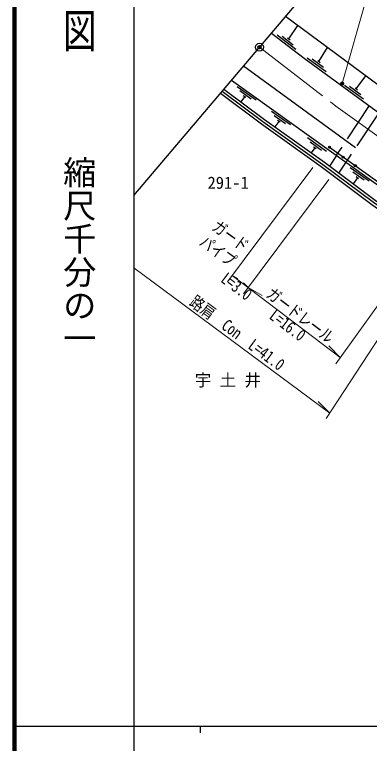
# Model space of a CAD drawing. Units: millimetres at full size, sheet at 1:1000; details may follow other scales. Extents: x 40000 to 680000, y 20000 to 380000.
# Drawn here: x 40000 to 93570, y 202409 to 312305 of the extents above; entities that cross this region are included whole.
import ezdxf
from ezdxf.enums import TextEntityAlignment as Align

# ---------------------------------------------------------------- set-up
doc = ezdxf.new("R2010")
doc.units = ezdxf.units.MM
doc.header["$LTSCALE"] = 1000
doc.header["$PDMODE"] = 32
doc.header["$PDSIZE"] = 500
doc.linetypes.add('CHAIN', pattern=[18.5, 12, -1.5, 3.5, -1.5])
doc.linetypes.add('DASHED', pattern=[7.5, 6, -1.5])
for name, color, linetype, lineweight in [('M-BGD', 7, 'Continuous', 25), ('M-BMK', 2, 'CHAIN', 13), ('M-BMK-OTRS', 5, 'Continuous', 25), ('M-BMK-SRVR', 3, 'Continuous', 25), ('M-STR-HTXT', 7, 'Continuous', 13), ('M-STR-STR1', 1, 'Continuous', 25), ('M-TTL', 2, 'Continuous', 140), ('M-TTL-BAND', 7, 'Continuous', 25)]:
    doc.layers.add(name, color=color, linetype=linetype, lineweight=lineweight)
doc.layers.add('M-BMK-HTXT', color=7, linetype='Continuous')
doc.layers.add('M-OTRS', color=6, linetype='Continuous')
doc.styles.add('@ＭＳ ゴシック', font='')
doc.styles.add('ＭＳ ゴシック', font='')
doc.styles.get('@ＭＳ ゴシック').set_extended_font_data('@MS Gothic')
doc.styles.get('ＭＳ ゴシック').set_extended_font_data('MS Gothic')

msp = doc.modelspace()

# ---------------------------------------------------------------- hatches: boundary and pattern name
at = {"layer": 'M-BGD'}
for points in [[(87430, 292392, -1), (87673, 292217, -1)], [(89500, 290908, -1), (89744, 290733, -1)], [(91316, 289606, -1), (91560, 289431, -1)]]:
    msp.add_hatch(color=256, dxfattribs=at).paths.add_polyline_path(points)
at = {"layer": 'M-STR-HTXT'}
msp.add_hatch(color=256, dxfattribs=at).paths.add_polyline_path([(89695, 302025, -0.41421), (89595, 301685, -0.41421), (89256, 301785, -1)])

# ---------------------------------------------------------------- linework, layer by layer
at = {"layer": 'M-BGD'}
for p, q in [((81420, 308644), (82774, 310639)), ((79665, 309231), (82445, 307104)), ((80404, 309043), (82071, 307767)), ((81225, 308792), (81614, 308495)), ((85956, 305231), (87260, 307319)), ((84189, 305779), (87016, 303714)), ((84931, 305608), (86627, 304370)), ((74577, 304563), (91488, 292251)), ((85758, 305376), (86154, 305087)), ((91591, 301116), (93020, 303053)), ((76461, 299395), (73617, 301434)), ((89824, 301663), (92650, 299599)), ((90566, 301493), (92262, 300254)), ((91393, 301260), (91789, 300971)), ((75717, 299559), (74011, 300782)), ((74888, 299784), (74490, 300070)), ((74689, 299927), (74140, 299160)), ((81655, 295671), (78810, 297710)), ((80911, 295835), (79205, 297059)), ((79883, 296203), (79291, 295376)), ((80082, 296060), (79684, 296346)), ((87088, 291658), (84243, 293697)), ((86344, 291822), (84637, 293045)), ((85515, 292047), (85117, 292332)), ((85316, 292190), (84783, 291445)), ((87552, 292305), (103629, 280778)), ((93515, 287168), (90671, 289207)), ((92771, 287332), (91065, 288556)), ((91743, 287700), (91098, 286801)), ((91942, 287557), (91544, 287843))]:
    msp.add_line(p, q, dxfattribs=at)
for points in [[(112870, 289528), (108511, 292117), (97365, 299834), (80908, 312022)], [(78788, 309525), (83726, 305745), (97205, 295901), (111094, 285732), (114247, 292471)], [(72757, 302420), (105235, 279135), (100941, 259657), (99708, 250786)], [(71076, 300439), (77252, 295852), (86291, 289381), (93944, 283674), (103363, 277107), (104621, 276353), (105535, 276396)], [(71335, 300745), (77488, 296175), (86527, 289704), (94178, 283998), (103578, 277445), (104618, 276838), (106094, 276126)], [(71595, 301051), (77723, 296498), (86763, 290027), (94412, 284323), (103794, 277782), (104806, 277191), (106268, 276486)]]:
    msp.add_lwpolyline(points, dxfattribs=at)
for centre in [(87552, 292305), (89622, 290820), (91438, 289518)]:
    msp.add_circle(centre, 150, dxfattribs=at)
at = {"layer": 'M-BMK'}
msp.add_lwpolyline([(76972, 307385), (88511, 298517), (101858, 288900)], dxfattribs=at)
at = {"layer": 'M-BMK-OTRS'}
msp.add_line((58000, 285034), (98825, 333131), dxfattribs=at)
at = {"layer": 'M-BMK-SRVR'}
msp.add_circle((76972, 307385), 600, dxfattribs=at)
at = {"layer": 'M-OTRS'}
msp.add_point((76972, 307385), dxfattribs=at)
at = {"layer": 'M-STR-HTXT'}
for p, q in [((89476, 301905), (93322, 315432)), ((85050, 289248), (72150, 272020)), ((87451, 287450), (74551, 270222)), ((101363, 277521), (88477, 259651)), ((87036, 251385), (103013, 275863)), ((87583, 252224), (58000, 274112)), ((72867, 272978), (89174, 260617)), ((72867, 272978), (73724, 272499)), ((74565, 271862), (75257, 271166)), ((75257, 271166), (77401, 269969)), ((87443, 262358), (89174, 260617)), ((85832, 253944), (87583, 252224))]:
    msp.add_line(p, q, dxfattribs=at)
msp.add_circle((89476, 301905), 250, dxfattribs=at)
at = {"layer": 'M-STR-STR1', "linetype": 'DASHED'}
for p, q in [((93550, 298571), (88550, 291096)), ((95005, 297508), (90014, 290047))]:
    msp.add_line(p, q, dxfattribs=at)
at = {"layer": 'M-STR-STR1'}
for p, q in [((88592, 291067), (87520, 289463)), ((90014, 290047), (88923, 288416))]:
    msp.add_line(p, q, dxfattribs=at)
at = {"layer": 'M-TTL'}
msp.add_line((40000, 380000), (40000, 20000), dxfattribs=at)
at = {"layer": 'M-TTL-BAND'}
for p, q in [((58000, 370000), (58000, 20000)), ((40000, 205000), (579000, 205000)), ((68000, 205000), (68000, 204000))]:
    msp.add_line(p, q, dxfattribs=at)

# ---------------------------------------------------------------- texts
at = {"layer": 'M-BMK-HTXT', "style": 'ＭＳ ゴシック'}
for s, p in [('291-1', (72243, 286957)), ('宇 土 井', (72199, 257187))]:
    msp.add_text(s, height=1833, dxfattribs=at).set_placement(p, align=Align.MIDDLE_CENTER)
at = {"layer": 'M-STR-HTXT', "style": 'ＭＳ ゴシック', "width": 0.8}
for s, rotation, p in [('ガード', 324.395, (71767, 277750)), ('パイプ', 324.395, (69842, 275449)), ('ガードレール', 322.838, (82256, 265796)), ('路肩\u3000Con\u3000L=41.0', 323.503, (72761, 263126))]:
    msp.add_text(s, height=1833, rotation=rotation, dxfattribs=at).set_placement(p, align=Align.BOTTOM_CENTER)
for s, p in [('L=3.0', (74084, 272055)), ('L=16.0', (81794, 266211))]:
    msp.add_text(s, height=1833, rotation=322.838, dxfattribs=at).set_placement(p, align=Align.TOP_CENTER)
at = {"layer": 'M-TTL-BAND', "style": '@ＭＳ ゴシック', "width": 1.4}
msp.add_text('平  面  図', height=3666, rotation=270, dxfattribs=at).set_placement((49777, 306475), align=Align.MIDDLE_RIGHT)
at = {"layer": 'M-TTL-BAND', "style": '@ＭＳ ゴシック'}
msp.add_text('縮尺千分の一', height=3666, rotation=270, dxfattribs=at).set_placement((49777, 261030), align=Align.MIDDLE_RIGHT)

doc.saveas('drawing.dxf')
